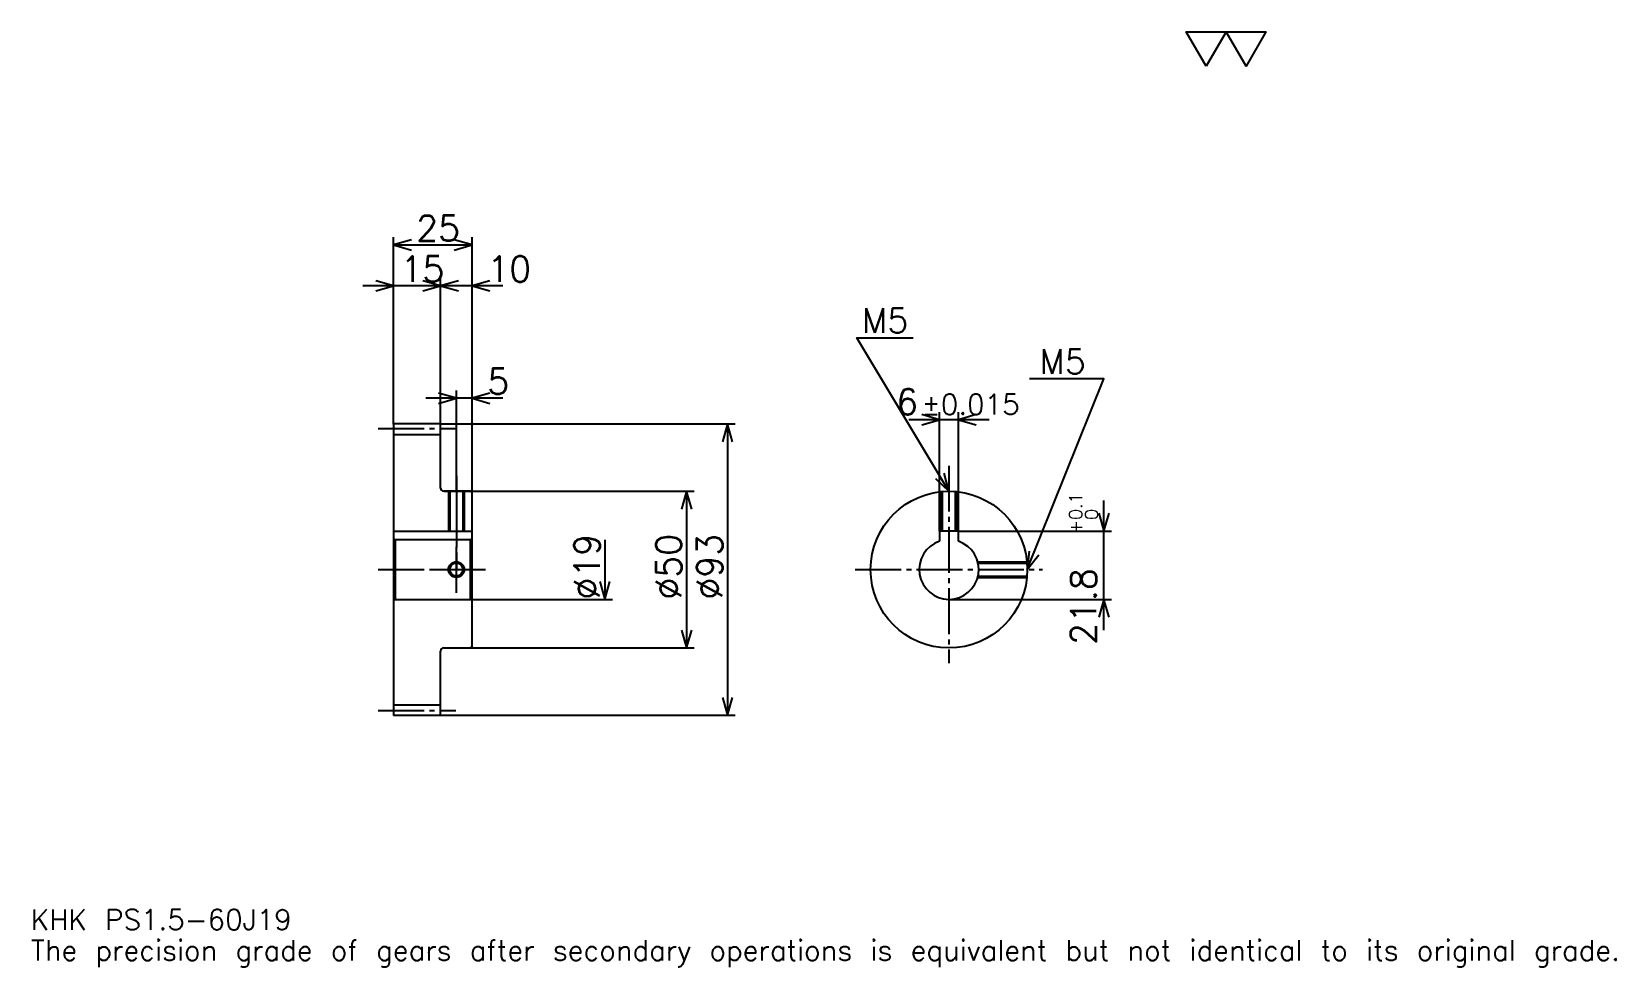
# Model space of a CAD drawing. Extents: x 17 to 522, y 6 to 304.
import ezdxf

# ---------------------------------------------------------------- set-up
doc = ezdxf.new("R2010")
doc.units = 0
doc.linetypes.add('DASHDOT', pattern=[19.565218, 14.673913, -1.630435, 1.630435, -1.630435])
doc.layers.get('0').update_dxf_attribs({"linetype": 'CONTINUOUS'})
doc.layers.add('DASHDOT', color=6, linetype='DASHDOT')
doc.styles.add('KANJI', font='TXT', dxfattribs={"bigfont": 'BIGFONT'})

msp = doc.modelspace()

# ---------------------------------------------------------------- linework, layer by layer
at = {"color": 5}
for p, q in [((132.065216, 179.380432), (132.065216, 238.891296)), ((157.065216, 179.380432), (157.065216, 238.891296)), ((132.065216, 236.445648), (157.065216, 236.445648)), ((156.847824, 223.402176), (122.282608, 223.402176)), ((166.847824, 223.402176), (137.282608, 223.402176)), ((147.065216, 179.380432), (147.065216, 225.847839)), ((166.847824, 187.532608), (142.282608, 187.532608)), ((152.065216, 179.380432), (152.065216, 189.978256)), ((306.239136, 145.180435), (306.239136, 183.152176)), ((312.239136, 145.180435), (312.239136, 183.152176)), ((132.065216, 179.280426), (132.065216, 179.380432)), ((146.96521, 179.380432), (157.065216, 179.380432)), ((147.065216, 179.280426), (147.065216, 179.380432)), ((152.065216, 157.880432), (152.065216, 179.380432)), ((152.065216, 157.880432), (152.065216, 179.380432)), ((157.065216, 179.380432), (241.032608, 179.380432)), ((157.065216, 157.380432), (157.065216, 179.380432)), ((238.586945, 179.380432), (238.586945, 86.380432)), ((322.021729, 180.706512), (296.456543, 180.706512)), ((148.065216, 157.880432), (157.065216, 157.880432)), ((157.065216, 157.880432), (227.989136, 157.880432)), ((225.543488, 157.880432), (225.543488, 107.880432)), ((358.695679, 113.597824), (358.695679, 154.963043)), ((199.456512, 142.380432), (199.456512, 123.380432)), ((312.239136, 145.180435), (361.141296, 145.180435)), ((157.065216, 123.380432), (201.902176, 123.380432)), ((309.239136, 123.380432), (361.141296, 123.380432)), ((148.065216, 107.880432), (157.065216, 107.880432)), ((157.065216, 107.880432), (227.989136, 107.880432)), ((146.96521, 86.380432), (157.065216, 86.380432)), ((157.065216, 86.380432), (241.032608, 86.380432))]:
    msp.add_line(p, q, dxfattribs=at)
at = {"color": 4}
for p, q in [((132.065216, 176.005432), (147.065216, 176.005432)), ((132.065216, 145.180435), (157.065216, 145.180435)), ((132.565216, 142.380432), (132.565216, 123.380432)), ((156.565216, 142.380432), (157.065216, 142.880432)), ((156.565216, 123.380432), (157.065216, 122.880432)), ((132.065216, 89.755432), (147.065216, 89.755432))]:
    msp.add_line(p, q, dxfattribs=at)
at = {"color": 7}
msp.add_lwpolyline([(391.304352, 293.478271), (384.945648, 304.5), (410.380432, 304.5), (404.021729, 293.478271), (397.663055, 304.5), (391.304352, 293.478271)], dxfattribs=at)
at = {"color": 5}
for points in [[(137.771744, 238.07608), (132.065216, 236.445648), (137.771744, 234.815216)], [(151.358688, 234.815216), (157.065216, 236.445648), (151.358688, 238.07608)], [(126.358696, 221.771744), (132.065216, 223.402176), (126.358696, 225.032608)], [(141.358688, 221.771744), (147.065216, 223.402176), (141.358688, 225.032608)], [(152.771744, 225.032608), (147.065216, 223.402176), (152.771744, 221.771744)], [(162.771744, 225.032608), (157.065216, 223.402176), (162.771744, 221.771744)], [(309.239136, 157.880432), (279.891296, 206.793472), (297.82608, 206.793472)], [(334.239136, 132.880432), (358.695648, 193.75), (334.891296, 193.75)], [(146.358688, 185.902176), (152.065216, 187.532608), (146.358688, 189.16304)], [(162.771744, 189.16304), (157.065216, 187.532608), (162.771744, 185.902176)], [(300.532593, 179.07608), (306.239136, 180.706512), (300.532593, 182.33696)], [(317.945679, 182.33696), (312.239136, 180.706512), (317.945679, 179.07608)], [(240.217377, 173.67392), (238.586945, 179.380432), (236.956512, 173.67392)], [(304.90506, 161.934875), (309.239136, 157.880432), (307.701233, 163.612579)], [(227.17392, 152.173904), (225.543488, 157.880432), (223.913055, 152.173904)], [(357.065247, 150.886948), (358.695679, 145.180435), (360.326111, 150.886948)], [(334.85376, 138.783401), (334.239136, 132.880432), (337.879517, 137.567688)], [(197.82608, 129.08696), (199.456512, 123.380432), (201.086945, 129.08696)], [(360.326111, 117.673912), (358.695679, 123.380432), (357.065247, 117.673912)], [(223.913055, 113.586952), (225.543488, 107.880432), (227.17392, 113.586952)], [(236.956512, 92.086952), (238.586945, 86.380432), (240.217377, 92.086952)]]:
    msp.add_lwpolyline(points, dxfattribs=at)
at = {"color": 4}
for points in [[(147.065216, 158.880432), (147.065216, 179.280426), (146.96521, 179.380432), (132.165222, 179.380432), (132.065216, 179.280426), (132.065216, 122.880432)], [(148.065216, 107.880432), (156.565216, 107.880432), (157.065216, 108.380432), (157.065216, 157.380432), (156.565216, 157.880432), (148.065216, 157.880432)], [(149.565216, 157.880432), (149.565216, 145.180435)], [(150.000214, 157.880432), (150.000214, 145.180435)], [(154.130219, 157.880432), (154.130219, 145.180435)], [(154.565216, 157.880432), (154.565216, 145.180435)], [(306.739136, 145.180435), (306.739136, 157.755112)], [(307.174133, 145.180435), (307.174133, 157.794998)], [(311.304138, 145.180435), (311.304138, 157.794998)], [(311.739136, 145.180435), (311.739136, 157.755112)], [(132.065216, 122.880432), (132.565216, 123.380432), (156.565216, 123.380432), (156.565216, 142.380432), (132.565216, 142.380432), (132.065216, 142.880432)], [(312.239136, 141.894318), (312.239136, 145.180435), (306.239136, 145.180435), (306.239136, 141.894318)], [(318.404297, 135.380432), (334.113831, 135.380432)], [(318.511993, 134.945435), (334.153687, 134.945435)], [(318.404297, 130.380432), (334.113831, 130.380432)], [(318.511993, 130.81543), (334.153687, 130.81543)], [(132.065216, 122.880432), (132.065216, 86.480431), (132.165222, 86.380432), (146.96521, 86.380432), (147.065216, 86.480431), (147.065216, 106.880432)]]:
    msp.add_lwpolyline(points, dxfattribs=at)
for centre, radius in [((309.239136, 132.880432), 25), ((152.065216, 132.880432), 2.065)]:
    msp.add_circle(centre, radius, dxfattribs=at)
at = {"color": 7}
msp.add_circle((152.065216, 132.880432), 2.5, dxfattribs=at)
at = {"color": 4}
for centre, radius, start, end in [((148.065216, 158.880432), 1, 180, 270), ((309.239136, 132.880432), 9.5, 108.40848033, 71.59151967), ((148.065216, 106.880432), 1, 90, 180)]:
    msp.add_arc(centre, radius, start, end, dxfattribs=at)
at = {"layer": 'DASHDOT', "color": 7}
for p, q in [((127.173912, 177.880432), (151.956512, 177.880432)), ((309.239136, 166.032608), (309.239136, 102.989128)), ((152.065216, 157.880432), (152.065216, 132.880432)), ((127.173912, 132.880432), (161.956512, 132.880432)), ((279.347839, 132.880432), (339.130432, 132.880432)), ((127.173912, 87.880432), (151.956512, 87.880432))]:
    msp.add_line(p, q, dxfattribs=at)
for points in [[(152.065216, 162.771729), (152.065216, 140.289124)], [(152.065216, 125.489128), (152.065216, 140.271744)], [(144.67392, 132.880432), (159.456512, 132.880432)]]:
    msp.add_lwpolyline(points, dxfattribs=at)

# ---------------------------------------------------------------- texts
at = {"color": 7, "style": 'KANJI'}
for s, height, p in [('25', 8.152174, (139.266296, 237.75)), ('15', 8.152174, (134.266296, 224.706512)), ('10', 8.152174, (161.956512, 224.706512)), ('M5', 7.826087, (281.521729, 208.42392)), ('M5', 7.826087, (338.152161, 195.380432)), ('5', 8.152174, (161.956512, 188.83696)), ('6', 8.152174, (292.411438, 182.33696)), ('%%p0.015', 6.521739, (300.481079, 182.33696)), ('KHK PS1.5-60J19', 6.521739, (16.304348, 17.934782)), ('The precision grade of gears after secondary operations is equivalent but not identical to its original grade.', 6.521739, (16.304348, 8.152174))]:
    msp.add_text(s, height=height, dxfattribs=at).set_placement(p)
for s, height, p in [('0.1', 4.076087, (351.684814, 148.706711)), ('0', 4.076087, (356.739136, 148.706711)), ('+', 4.076087, (351.684814, 144.141495)), ('%%c19', 8.152174, (197.82608, 123.301628)), ('%%c50', 8.152174, (223.913055, 123.301628)), ('%%c93', 8.152174, (236.956512, 123.301628)), ('21.8', 8.152174, (356.25, 108.855667))]:
    msp.add_text(s, height=height, rotation=90, dxfattribs=at).set_placement(p)

doc.saveas('drawing.dxf')
